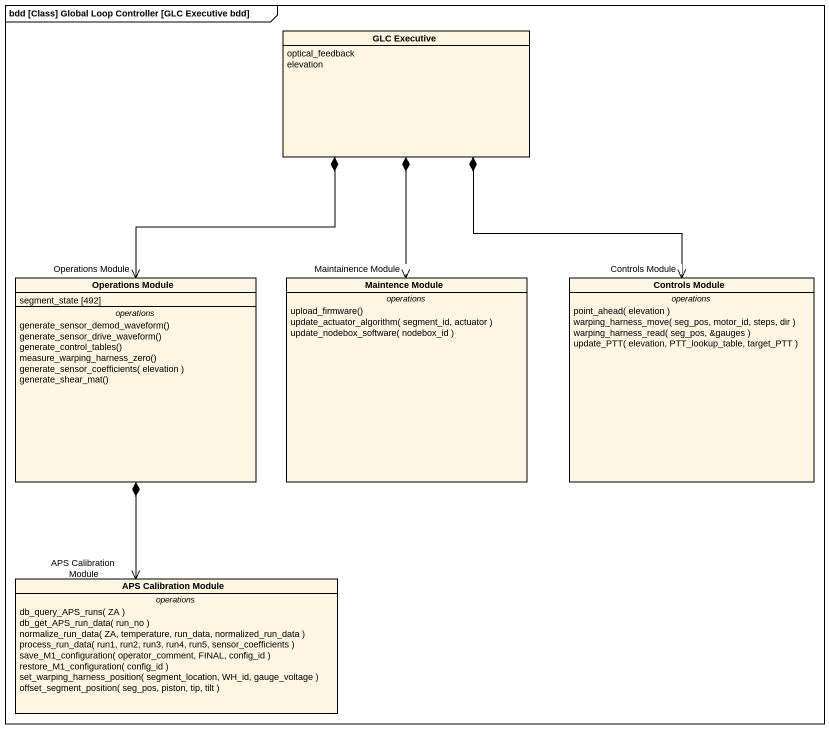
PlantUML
@startuml
mainframe bdd [Class] Global Loop Controller [GLC Executive bdd]
hide circle
hide empty members
class "GLC Executive" as GLC_Executive {
  optical_feedback
  elevation
}
class "Operations Module" as Operations_Module {
  segment_state [492]
  -- operations --
  generate_sensor_demod_waveform()
  generate_sensor_drive_waveform()
  generate_control_tables()
  measure_warping_harness_zero()
  generate_sensor_coefficients( elevation )
  generate_shear_mat()
}
class "Maintence Module" as Maintence_Module {
  -- operations --
  upload_firmware()
  update_actuator_algorithm( segment_id, actuator )
  update_nodebox_software( nodebox_id )
}
class "Controls Module" as Controls_Module {
  -- operations --
  point_ahead( elevation )
  warping_harness_move( seg_pos, motor_id, steps, dir )
  warping_harness_read( seg_pos, &gauges )
  update_PTT( elevation, PTT_lookup_table, target_PTT )
}
class "APS Calibration Module" as APS_Calibration_Module {
  -- operations --
  db_query_APS_runs( ZA )
  db_get_APS_run_data( run_no )
  normalize_run_data( ZA, temperature, run_data, normalized_run_data )
  process_run_data( run1, run2, run3, run4, run5, sensor_coefficients )
  save_M1_configuration( operator_comment, FINAL, config_id )
  restore_M1_configuration( config_id )
  set_warping_harness_position( segment_location, WH_id, gauge_voltage )
  offset_segment_position( seg_pos, piston, tip, tilt )
}
GLC_Executive *--> "Operations Module" Operations_Module
GLC_Executive *--> "Maintainence Module" Maintence_Module
GLC_Executive *--> "Controls Module" Controls_Module
Operations_Module *--> "APS Calibration Module" APS_Calibration_Module
@enduml
